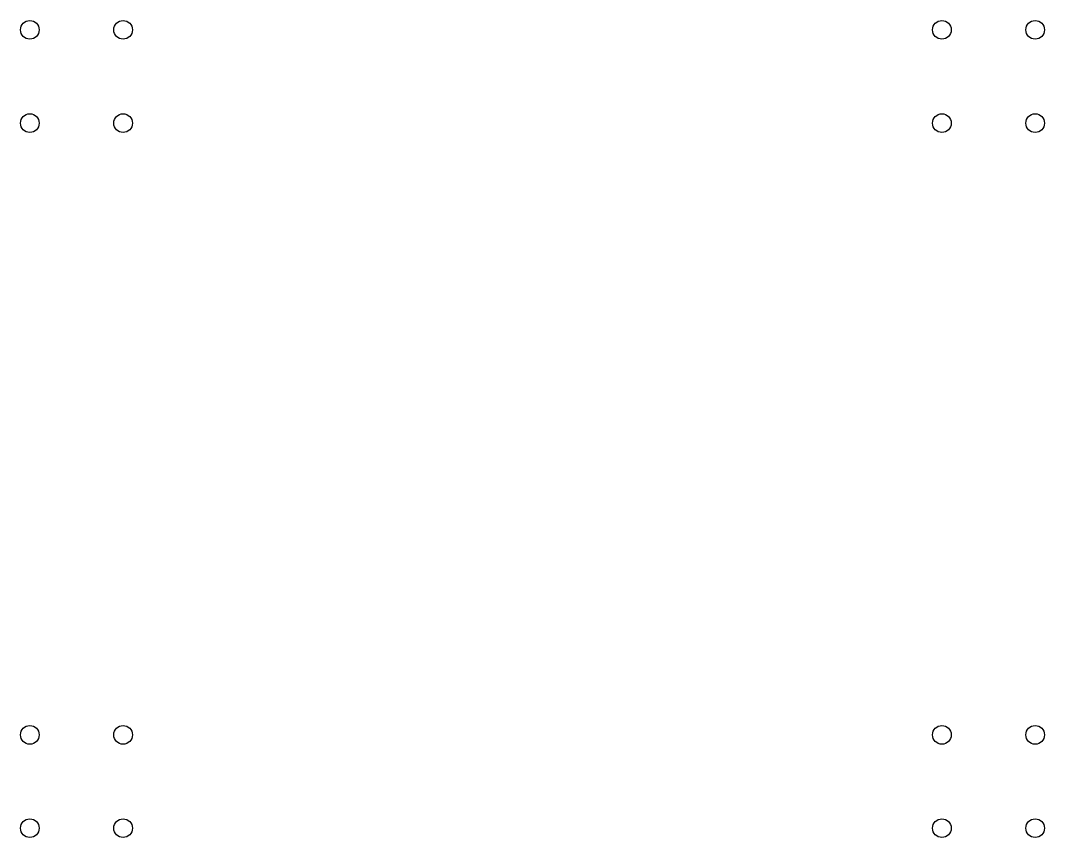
# Model space of a CAD drawing. Header units: millimetres. Extents: x -247 to 247, y -197 to 197.
import ezdxf

# ---------------------------------------------------------------- set-up
doc = ezdxf.new("R2010")
doc.units = ezdxf.units.MM

msp = doc.modelspace()

# ---------------------------------------------------------------- linework, layer by layer
for centre in [(-242.5, 192.5), (-197.5, 192.5), (197.5, 192.5), (242.5, 192.5), (-242.5, 147.5), (-197.5, 147.5), (197.5, 147.5), (242.5, 147.5), (-242.5, -147.5), (-197.5, -147.5), (197.5, -147.5), (242.5, -147.5), (-242.5, -192.5), (-197.5, -192.5), (197.5, -192.5), (242.5, -192.5)]:
    msp.add_circle(centre, 4.5)

doc.saveas('drawing.dxf')
